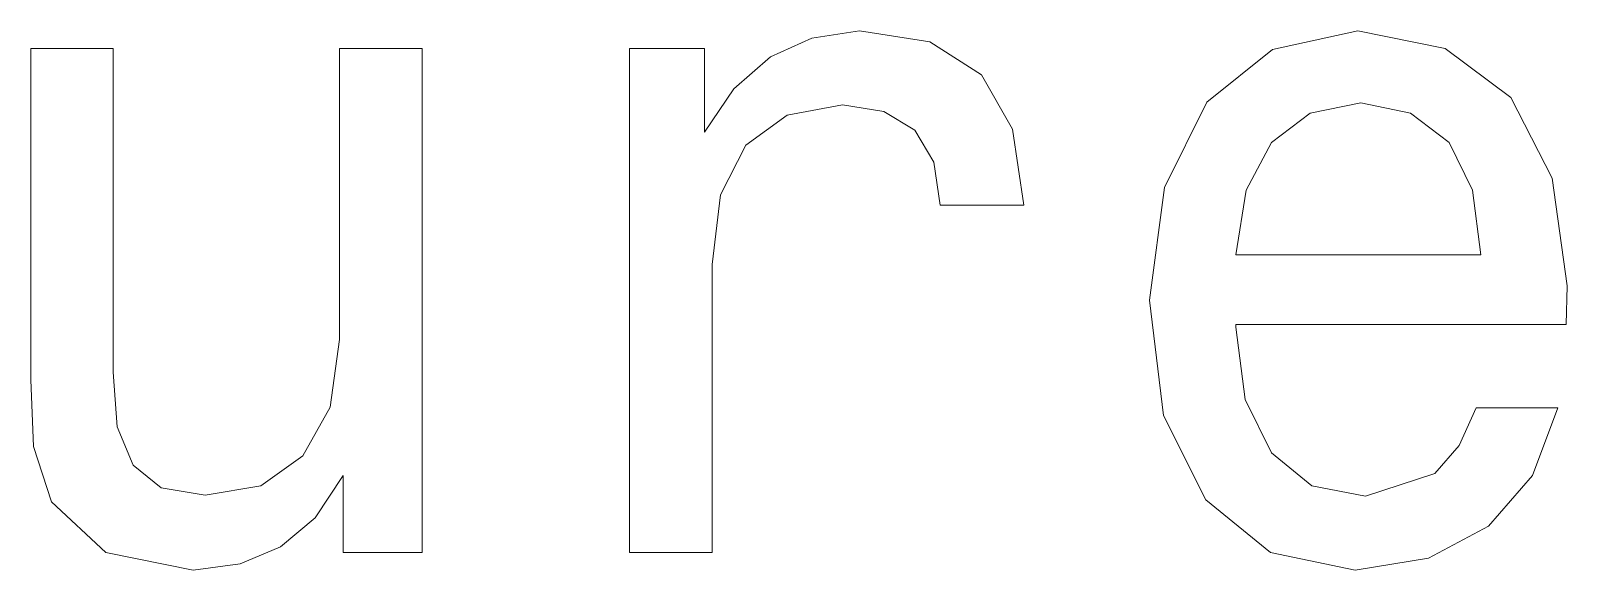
# Model space of a CAD drawing. Extents: x 0 to 594, y 0 to 420.
# Drawn here: x 247.32 to 255.58, y 137.92 to 140.82 of the extents above; entities that cross this region are included whole.
import ezdxf

# ---------------------------------------------------------------- set-up
doc = ezdxf.new("R2010")
doc.units = 0

msp = doc.modelspace()

# ---------------------------------------------------------------- linework, layer by layer
at = {"color": 7, "lineweight": 13}
for points in [[(250.538467, 138.015549), (250.982269, 138.015549), (250.982269, 139.563812), (251.027664, 139.937012), (251.163834, 140.204315), (251.385742, 140.365692), (251.683289, 140.421173), (251.905182, 140.385864), (252.071609, 140.285004), (252.172485, 140.113525), (252.207779, 139.881546), (252.656616, 139.881546), (252.5961, 140.290039), (252.429688, 140.58255), (252.152313, 140.759064), (251.774063, 140.81958), (251.516846, 140.779236), (251.294952, 140.678375), (251.098267, 140.506897), (250.941925, 140.274918), (250.941925, 140.723755), (250.538467, 140.723755)], [(253.796387, 139.241058), (255.571625, 139.241058), (255.57666, 139.44783), (255.495972, 140.027802), (255.274063, 140.461517), (254.921036, 140.723755), (254.452026, 140.81958), (253.993073, 140.718719), (253.64006, 140.436295), (253.413116, 139.977371), (253.332428, 139.372177), (253.408066, 138.751862), (253.63501, 138.297974), (253.983002, 138.015549), (254.43689, 137.919724), (254.830261, 137.985291), (255.153015, 138.156754), (255.39006, 138.429092), (255.526215, 138.792206), (255.087463, 138.792206), (254.996689, 138.590469), (254.86557, 138.439178), (254.492371, 138.318146), (254.204895, 138.373611), (253.988037, 138.550125), (253.846832, 138.837601), (253.796387, 139.225922)], [(249.42392, 140.723755), (248.980103, 140.723755), (248.980103, 139.160355), (248.929688, 138.797256), (248.783417, 138.535004), (248.556488, 138.373611), (248.258926, 138.323181), (248.021896, 138.363525), (247.870605, 138.484573), (247.784866, 138.691345), (247.764694, 138.983841), (247.764694, 140.723755), (247.320892, 140.723755), (247.320892, 138.943497), (247.336014, 138.585434), (247.431839, 138.287888), (247.724335, 138.015549), (248.193359, 137.919724), (248.445526, 137.955032), (248.662384, 138.045807), (248.848984, 138.202148), (249.000275, 138.429092), (249.000275, 138.015549), (249.42392, 138.015549)], [(253.796387, 139.614258), (253.851868, 139.962234), (253.988037, 140.219437), (254.194809, 140.375778), (254.467148, 140.431259), (254.734436, 140.375778), (254.941208, 140.219437), (255.067291, 139.962234), (255.112671, 139.614258)]]:
    msp.add_lwpolyline(points, close=True, dxfattribs=at)

doc.saveas('drawing.dxf')
